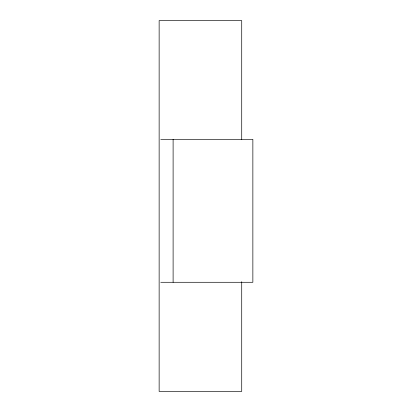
<?xml version="1.0" encoding="UTF-8"?>
<svg xmlns="http://www.w3.org/2000/svg" width="412" height="412" viewBox="0 0 412 412"><rect width="100%" height="100%" fill="white"/><g stroke="black" fill="none" stroke-linecap="round" stroke-linejoin="round"><path stroke-width="0.62" d="M160.778 139.359L252.86 139.359L252.86 282.287L160.778 282.287M241.72 139.694L241.72 20.6L159.14 20.6L159.14 391.4L241.72 391.4L241.72 281.7M173.107 139.359L173.107 282.287"/></g></svg>
